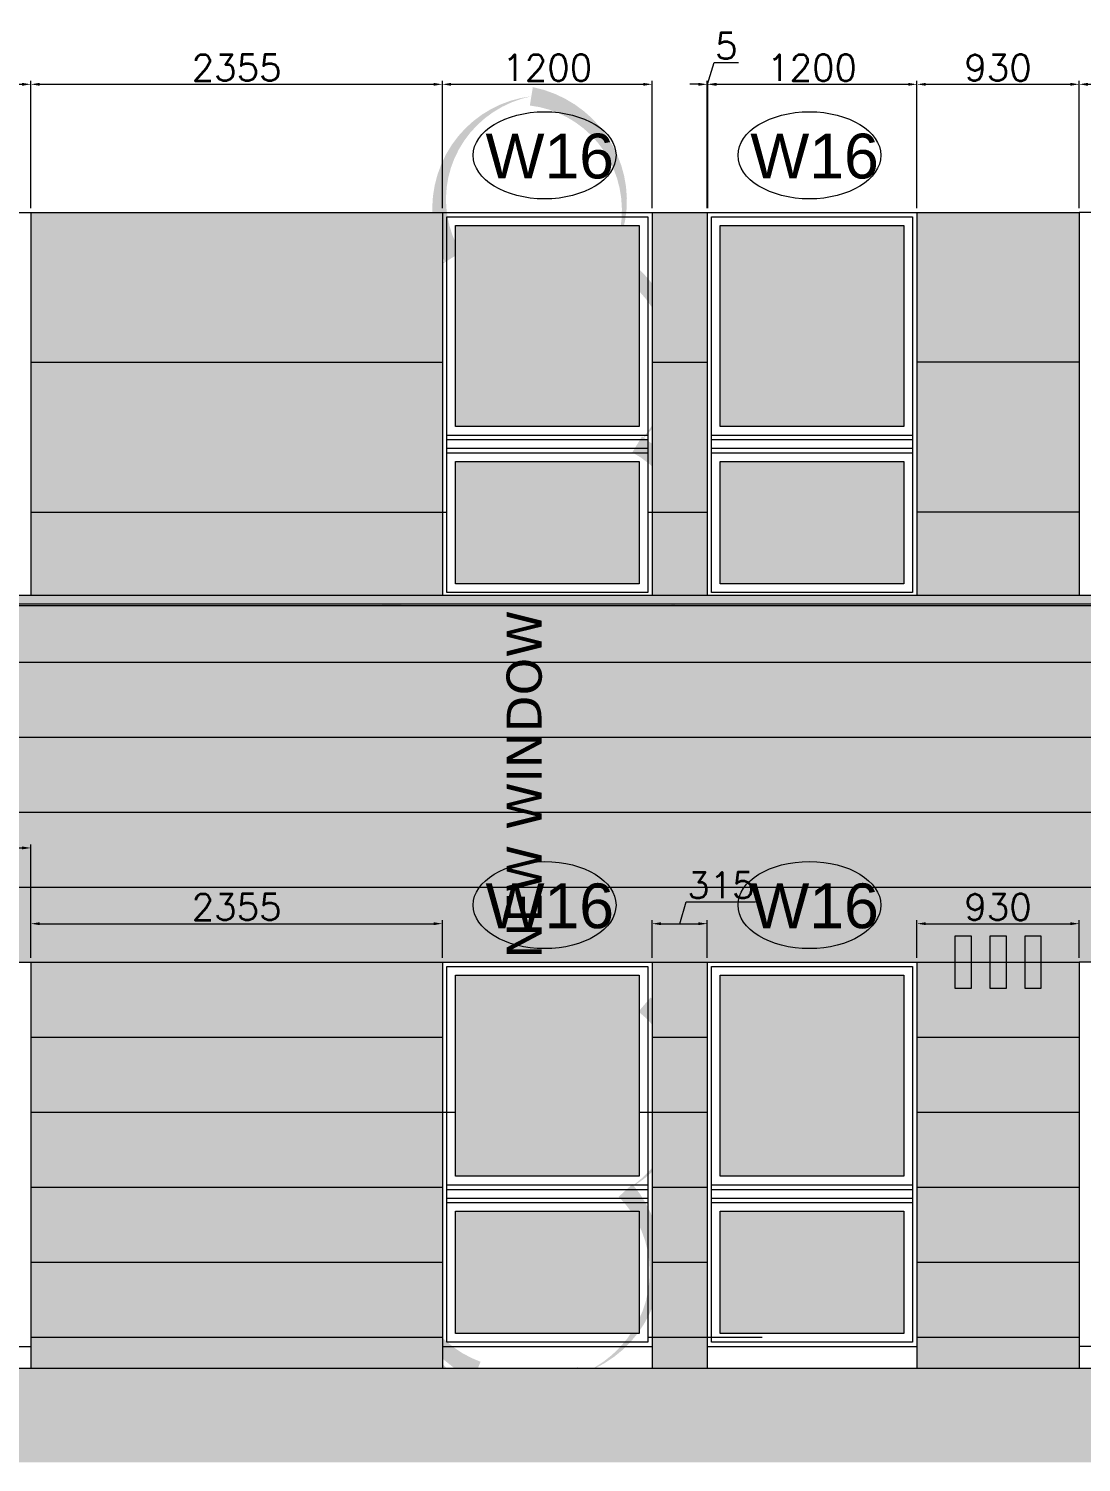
# Model space of a CAD drawing. Header units: millimetres. Extents: x -2143172 to 5255, y -610845 to 279739.
# Drawn here: x -1010837 to -1004814, y -574446 to -566243 of the extents above; entities that cross this region are included whole.
import ezdxf

# ---------------------------------------------------------------- set-up
doc = ezdxf.new("R2010")
doc.units = ezdxf.units.MM
doc.header["$LTSCALE"] = 30
doc.linetypes.add('HIDDEN2', pattern=[0.1875, 0.125, -0.0625])
doc.layers.get('0').update_dxf_attribs({"lineweight": 5})
doc.layers.get('Defpoints').update_dxf_attribs({"lineweight": 5})
for name, color, linetype, lineweight in [('Al Window tag', 5, 'Continuous', 5), ('Aluminum', 7, 'Continuous', 5), ('Applique', 250, 'Continuous', 5), ('dims.', 152, 'Continuous', 5), ('Elev 2', 251, 'Continuous', 5), ('Fill Aluminum Cladding', 254, 'Continuous', 5), ('Fill Grey Granite', 251, 'Continuous', 5), ('Glass Hatch', 165, 'Continuous', 5), ('Hatch', 252, 'Continuous', 5), ('Joints', 250, 'Continuous', 5), ('Proj', 7, 'HIDDEN2', 5)]:
    doc.layers.add(name, color=color, linetype=linetype, lineweight=lineweight)
doc.layers.add('X-WHITE glass', color=255, linetype='Continuous')
doc.styles.add('SIMPLEX', font='SIMPLEX.shx', dxfattribs={"height": 150})
doc.styles.add('style4', font='verdana.ttf', dxfattribs={"height": 200})
doc.styles.add('TTLB-A0-JeddahDP$0$swis721', font='swiss.ttf')
doc.dimstyles.new('Buk', dxfattribs={"dimtxt": 150, "dimasz": 50, "dimexe": 20, "dimexo": 25, "dimgap": 20, "dimtad": 1, "dimdec": 0, "dimrnd": 5, "dimdsep": 46, "dimtxsty": 'SIMPLEX', "dimcen": 0, "dimdle": 20, "dimclrd": 256, "dimclre": 256, "dimclrt": 256, "dimadec": 0, "dimazin": 0, "dimtfac": 0.0075, "dimtdec": 0, "dimtmove": 1, "dimatfit": 2, "dimldrblk": 'ARCHTICK', "dimfxl": 1, "dimtolj": 1, "dimtzin": 0, "dimlwd": -1, "dimlwe": -1, "dimarcsym": 0})

# ---------------------------------------------------------------- blocks, each defined once
blk = doc.blocks.new('A$C2B407DD0')
at = {"layer": 'Fill Aluminum Cladding'}
h = blk.add_hatch(color=256, dxfattribs=at)
h.set_gradient(color1=(164, 161, 157), color2=(5, 5, 6), tint=1, name='INVCYLINDER')
h.paths.add_polyline_path([(90, 300), (0, 300), (0, 0), (90, 0)])
at = {"layer": 'Applique', "elevation": 0}
blk.add_lwpolyline([(90, 0), (0, 0), (0, 300), (90, 300)], close=True, dxfattribs=at)
blk = doc.blocks.new('*D863')
at = {"layer": 'Defpoints', "color": 0, "transparency": 16777216}
for p in [(-1003626.5, -566561.4), (-1004826.5, -567294.1, 0.2), (-1003626.5, -567294.1, 0.2)]:
    blk.add_point(p, dxfattribs=at)
at = {"layer": 'dims.', "linetype": 'Continuous', "transparency": 16777216}
for p, q in [((-1004826.5, -567269.1), (-1004826.5, -566541.4)), ((-1003626.5, -567269.1), (-1003626.5, -566541.4))]:
    blk.add_line(p, q, dxfattribs=at)
at = {"layer": 'dims.', "transparency": 16777216}
blk.add_line((-1004776.5, -566561.4), (-1003676.5, -566561.4), dxfattribs=at)
for points in [[(-1004776.5, -566553.1), (-1004776.5, -566569.8), (-1004826.5, -566561.4)], [(-1003676.5, -566553.1), (-1003676.5, -566569.8), (-1003626.5, -566561.4)]]:
    blk.add_solid(points, dxfattribs=at)
at = {"layer": 'dims.', "transparency": 16777216, "insert": (-1004226.5, -566466.4), "char_height": 150, "attachment_point": 5, "style": 'SIMPLEX'}
blk.add_mtext('\\A1;1200', dxfattribs=at)
blk = doc.blocks.new('_ArchTick')
at = {"color": 0, "linetype": 'ByBlock', "const_width": 0.15}
blk.add_lwpolyline([(-0.5, -0.5), (0.5, 0.5)], dxfattribs=at)
blk = doc.blocks.new('*D867')
at = {"layer": 'Defpoints', "color": 0, "transparency": 16777216}
for p in [(-1010825, -570930.7), (-1012025, -571584.1, 0.2), (-1010825, -571584.1, 0.2)]:
    blk.add_point(p, dxfattribs=at)
at = {"layer": 'dims.', "linetype": 'Continuous', "transparency": 16777216}
for p, q in [((-1012025, -571559.1), (-1012025, -570910.7)), ((-1010825, -571559.1), (-1010825, -570910.7))]:
    blk.add_line(p, q, dxfattribs=at)
at = {"layer": 'dims.', "transparency": 16777216}
blk.add_line((-1011975, -570930.7), (-1010875, -570930.7), dxfattribs=at)
for points in [[(-1011975, -570922.3), (-1011975, -570939), (-1012025, -570930.7)], [(-1010875, -570922.3), (-1010875, -570939), (-1010825, -570930.7)]]:
    blk.add_solid(points, dxfattribs=at)
at = {"layer": 'dims.', "transparency": 16777216, "insert": (-1011425, -570835.7), "char_height": 150, "attachment_point": 5, "style": 'SIMPLEX'}
blk.add_mtext('\\A1;1200', dxfattribs=at)
blk = doc.blocks.new('*D869')
at = {"layer": 'Defpoints', "color": 0, "transparency": 16777216}
for p in [(-1008470, -571364), (-1010825, -571584.1, 0.2), (-1008470, -571584.1, 0.2)]:
    blk.add_point(p, dxfattribs=at)
at = {"layer": 'dims.', "linetype": 'Continuous', "transparency": 16777216}
for p, q in [((-1010825, -571559.1), (-1010825, -571344)), ((-1008470, -571559.1), (-1008470, -571344))]:
    blk.add_line(p, q, dxfattribs=at)
at = {"layer": 'dims.', "transparency": 16777216}
blk.add_line((-1010775, -571364), (-1008520, -571364), dxfattribs=at)
for points in [[(-1010775, -571355.7), (-1010775, -571372.4), (-1010825, -571364)], [(-1008520, -571355.7), (-1008520, -571372.4), (-1008470, -571364)]]:
    blk.add_solid(points, dxfattribs=at)
at = {"layer": 'dims.', "transparency": 16777216, "insert": (-1009647.5, -571269), "char_height": 150, "attachment_point": 5, "style": 'SIMPLEX'}
blk.add_mtext('\\A1;2355', dxfattribs=at)
blk = doc.blocks.new('*D872')
at = {"layer": 'Defpoints', "color": 0, "transparency": 16777216}
for p in [(-1006954.7, -571364), (-1007270, -571584.1, 0.2), (-1006954.7, -571584.1, 0.2)]:
    blk.add_point(p, dxfattribs=at)
at = {"layer": 'dims.', "transparency": 16777216}
for p, q in [((-1007112.3, -571364), (-1007074.8, -571239)), ((-1007074.8, -571239), (-1006677.7, -571239)), ((-1007220, -571364), (-1007004.7, -571364))]:
    blk.add_line(p, q, dxfattribs=at)
at = {"layer": 'dims.', "linetype": 'Continuous', "transparency": 16777216}
for p, q in [((-1007270, -571559.1), (-1007270, -571344)), ((-1006954.7, -571559.1), (-1006954.7, -571344))]:
    blk.add_line(p, q, dxfattribs=at)
at = {"layer": 'dims.', "transparency": 16777216}
for points in [[(-1007220, -571355.7), (-1007220, -571372.4), (-1007270, -571364)], [(-1007004.7, -571355.7), (-1007004.7, -571372.4), (-1006954.7, -571364)]]:
    blk.add_solid(points, dxfattribs=at)
at = {"layer": 'dims.', "transparency": 16777216, "insert": (-1006876.3, -571144), "char_height": 150, "attachment_point": 5, "style": 'SIMPLEX'}
blk.add_mtext('\\A1;315', dxfattribs=at)
blk = doc.blocks.new('*D873')
at = {"layer": 'Defpoints', "color": 0, "transparency": 16777216}
for p in [(-1004826.5, -571364), (-1005754.7, -571584.1, 0.2), (-1004826.5, -571584.1, 0.2)]:
    blk.add_point(p, dxfattribs=at)
at = {"layer": 'dims.', "linetype": 'Continuous', "transparency": 16777216}
for p, q in [((-1005754.7, -571559.1), (-1005754.7, -571344)), ((-1004826.5, -571559.1), (-1004826.5, -571344))]:
    blk.add_line(p, q, dxfattribs=at)
at = {"layer": 'dims.', "transparency": 16777216}
blk.add_line((-1005704.7, -571364), (-1004876.5, -571364), dxfattribs=at)
for points in [[(-1005704.7, -571355.7), (-1005704.7, -571372.4), (-1005754.7, -571364)], [(-1004876.5, -571355.7), (-1004876.5, -571372.4), (-1004826.5, -571364)]]:
    blk.add_solid(points, dxfattribs=at)
at = {"layer": 'dims.', "transparency": 16777216, "insert": (-1005290.6, -571269), "char_height": 150, "attachment_point": 5, "style": 'SIMPLEX'}
blk.add_mtext('\\A1;930', dxfattribs=at)
blk = doc.blocks.new('*D877')
at = {"layer": 'Defpoints', "color": 0, "transparency": 16777216}
for p in [(-1010825, -566561.4), (-1012025, -567294.1, 0.2), (-1010825, -567294.1, 0.2)]:
    blk.add_point(p, dxfattribs=at)
at = {"layer": 'dims.', "linetype": 'Continuous', "transparency": 16777216}
for p, q in [((-1012025, -567269.1), (-1012025, -566541.4)), ((-1010825, -567269.1), (-1010825, -566541.4))]:
    blk.add_line(p, q, dxfattribs=at)
at = {"layer": 'dims.', "transparency": 16777216}
blk.add_line((-1011975, -566561.4), (-1010875, -566561.4), dxfattribs=at)
for points in [[(-1011975, -566553.1), (-1011975, -566569.8), (-1012025, -566561.4)], [(-1010875, -566553.1), (-1010875, -566569.8), (-1010825, -566561.4)]]:
    blk.add_solid(points, dxfattribs=at)
at = {"layer": 'dims.', "transparency": 16777216, "insert": (-1011425, -566466.4), "char_height": 150, "attachment_point": 5, "style": 'SIMPLEX'}
blk.add_mtext('\\A1;1200', dxfattribs=at)
blk = doc.blocks.new('*D878')
at = {"layer": 'Defpoints', "color": 0, "transparency": 16777216}
for p in [(-1008470, -566561.4), (-1010825, -567294.1, 0.2), (-1008470, -567294.1, 0.2)]:
    blk.add_point(p, dxfattribs=at)
at = {"layer": 'dims.', "linetype": 'Continuous', "transparency": 16777216}
for p, q in [((-1010825, -567269.1), (-1010825, -566541.4)), ((-1008470, -567269.1), (-1008470, -566541.4))]:
    blk.add_line(p, q, dxfattribs=at)
at = {"layer": 'dims.', "transparency": 16777216}
blk.add_line((-1010775, -566561.4), (-1008520, -566561.4), dxfattribs=at)
for points in [[(-1010775, -566553.1), (-1010775, -566569.8), (-1010825, -566561.4)], [(-1008520, -566553.1), (-1008520, -566569.8), (-1008470, -566561.4)]]:
    blk.add_solid(points, dxfattribs=at)
at = {"layer": 'dims.', "transparency": 16777216, "insert": (-1009647.5, -566466.4), "char_height": 150, "attachment_point": 5, "style": 'SIMPLEX'}
blk.add_mtext('\\A1;2355', dxfattribs=at)
blk = doc.blocks.new('*D879')
at = {"layer": 'Defpoints', "color": 0, "transparency": 16777216}
for p in [(-1007270, -566561.4), (-1008470, -567294.1, 0.2), (-1007270, -567294.1, 0.2)]:
    blk.add_point(p, dxfattribs=at)
at = {"layer": 'dims.', "linetype": 'Continuous', "transparency": 16777216}
for p, q in [((-1008470, -567269.1), (-1008470, -566541.4)), ((-1007270, -567269.1), (-1007270, -566541.4))]:
    blk.add_line(p, q, dxfattribs=at)
at = {"layer": 'dims.', "transparency": 16777216}
blk.add_line((-1008420, -566561.4), (-1007320, -566561.4), dxfattribs=at)
for points in [[(-1008420, -566553.1), (-1008420, -566569.8), (-1008470, -566561.4)], [(-1007320, -566553.1), (-1007320, -566569.8), (-1007270, -566561.4)]]:
    blk.add_solid(points, dxfattribs=at)
at = {"layer": 'dims.', "transparency": 16777216, "insert": (-1007870, -566466.4), "char_height": 150, "attachment_point": 5, "style": 'SIMPLEX'}
blk.add_mtext('\\A1;1200', dxfattribs=at)
blk = doc.blocks.new('*D880')
at = {"layer": 'Defpoints', "color": 0, "transparency": 16777216}
for p in [(-1006954.7, -566561.4), (-1006954.7, -567294.1, 0.2), (-1006951.6, -567294.1, 0.2)]:
    blk.add_point(p, dxfattribs=at)
at = {"layer": 'dims.', "transparency": 16777216}
for p, q in [((-1006953.1, -566561.4), (-1006915.6, -566436.4)), ((-1006915.6, -566436.4), (-1006775.6, -566436.4)), ((-1007004.7, -566561.4), (-1007054.7, -566561.4)), ((-1006951.6, -566561.4), (-1006954.7, -566561.4)), ((-1006951.6, -566561.4), (-1006954.7, -566561.4)), ((-1006901.6, -566561.4), (-1006851.6, -566561.4))]:
    blk.add_line(p, q, dxfattribs=at)
at = {"layer": 'dims.', "linetype": 'Continuous', "transparency": 16777216}
for p, q in [((-1006954.7, -567269.1), (-1006954.7, -566541.4)), ((-1006951.6, -567269.1), (-1006951.6, -566541.4))]:
    blk.add_line(p, q, dxfattribs=at)
at = {"layer": 'dims.', "transparency": 16777216}
for points in [[(-1007004.7, -566553.1), (-1007004.7, -566569.8), (-1006954.7, -566561.4)], [(-1006901.6, -566553.1), (-1006901.6, -566569.8), (-1006951.6, -566561.4)]]:
    blk.add_solid(points, dxfattribs=at)
at = {"layer": 'dims.', "transparency": 16777216, "insert": (-1006845.6, -566341.4), "char_height": 150, "attachment_point": 5, "style": 'SIMPLEX'}
blk.add_mtext('\\A1;5', dxfattribs=at)
blk = doc.blocks.new('*D881')
at = {"layer": 'Defpoints', "color": 0, "transparency": 16777216}
for p in [(-1005754.7, -566561.4), (-1006954.7, -567294.1, 0.2), (-1005754.7, -567294.1, 0.2)]:
    blk.add_point(p, dxfattribs=at)
at = {"layer": 'dims.', "linetype": 'Continuous', "transparency": 16777216}
for p, q in [((-1006954.7, -567269.1), (-1006954.7, -566541.4)), ((-1005754.7, -567269.1), (-1005754.7, -566541.4))]:
    blk.add_line(p, q, dxfattribs=at)
at = {"layer": 'dims.', "transparency": 16777216}
blk.add_line((-1006904.7, -566561.4), (-1005804.7, -566561.4), dxfattribs=at)
for points in [[(-1006904.7, -566553.1), (-1006904.7, -566569.8), (-1006954.7, -566561.4)], [(-1005804.7, -566553.1), (-1005804.7, -566569.8), (-1005754.7, -566561.4)]]:
    blk.add_solid(points, dxfattribs=at)
at = {"layer": 'dims.', "transparency": 16777216, "insert": (-1006354.7, -566466.4), "char_height": 150, "attachment_point": 5, "style": 'SIMPLEX'}
blk.add_mtext('\\A1;1200', dxfattribs=at)
blk = doc.blocks.new('*D882')
at = {"layer": 'Defpoints', "color": 0, "transparency": 16777216}
for p in [(-1004826.5, -566561.4), (-1005754.7, -567294.1, 0.2), (-1004826.5, -567294.1, 0.2)]:
    blk.add_point(p, dxfattribs=at)
at = {"layer": 'dims.', "linetype": 'Continuous', "transparency": 16777216}
for p, q in [((-1005754.7, -567269.1), (-1005754.7, -566541.4)), ((-1004826.5, -567269.1), (-1004826.5, -566541.4))]:
    blk.add_line(p, q, dxfattribs=at)
at = {"layer": 'dims.', "transparency": 16777216}
blk.add_line((-1005704.7, -566561.4), (-1004876.5, -566561.4), dxfattribs=at)
for points in [[(-1005704.7, -566553.1), (-1005704.7, -566569.8), (-1005754.7, -566561.4)], [(-1004876.5, -566553.1), (-1004876.5, -566569.8), (-1004826.5, -566561.4)]]:
    blk.add_solid(points, dxfattribs=at)
at = {"layer": 'dims.', "transparency": 16777216, "insert": (-1005290.6, -566466.4), "char_height": 150, "attachment_point": 5, "style": 'SIMPLEX'}
blk.add_mtext('\\A1;930', dxfattribs=at)
blk = doc.blocks.new('A$C3BB820D7')
at = {"layer": 'Al Window tag'}
blk.add_ellipse((0, 0), major_axis=(408.6, 0), ratio=0.610025, dxfattribs=at)
at = {"layer": 'Al Window tag', "insert": (-338.2, 123.8, 0), "char_height": 256, "attachment_point": 1, "style": 'TTLB-A0-JeddahDP$0$swis721'}
blk.add_mtext_dynamic_manual_height_columns('W16', width=1569.457, gutter_width=9406.5, heights=[480.3], dxfattribs=at)

msp = doc.modelspace()

# ---------------------------------------------------------------- hatches: boundary and pattern name
at = {"layer": 'Fill Aluminum Cladding'}
h = msp.add_hatch(color=256, dxfattribs=at)
h.dxf.hatch_style = 1
h.set_gradient(color1=(235, 117, 0), color2=(255, 168, 82), rotation=180, tint=1, name='CURVED')
h.paths.add_polyline_path([(-999570, -573729.1), (-999756.2, -573729.1), (-999756.2, -573909.1), (-999570, -573909.1)], flags=17)
h.paths.add_polyline_path([(-998556.2, -572442.1), (-998645, -572442.1), (-998645, -572871.1), (-998556.2, -572871.1)], flags=17)
h.paths.add_polyline_path([(-998556.2, -572013.1), (-998645, -572013.1), (-998645, -572442.1), (-998556.2, -572442.1)], flags=17)
h.paths.add_polyline_path([(-998556.2, -571584.1), (-998645, -571584.1), (-998645, -572013.1), (-998556.2, -572013.1)], flags=17)
h.paths.add_polyline_path([(-999570, -571584.1), (-999756.2, -571584.1), (-999756.2, -572013.1), (-999570, -572013.1)], flags=17)
h.paths.add_polyline_path([(-999570, -572013.1), (-999756.2, -572013.1), (-999756.2, -572442.1), (-999570, -572442.1)], flags=17)
h.paths.add_polyline_path([(-999570, -572442.1), (-999756.2, -572442.1), (-999756.2, -572871.1), (-999570, -572871.1)], flags=17)
h.paths.add_polyline_path([(-999570, -572871.1), (-999756.2, -572871.1), (-999756.2, -573300.1), (-999570, -573300.1)], flags=17)
h.paths.add_polyline_path([(-999570, -573300.1), (-999756.2, -573300.1), (-999756.2, -573729.1), (-999570, -573729.1)], flags=17)
h.paths.add_polyline_path([(-998556.2, -573300.1), (-998645, -573300.1), (-998645, -573729.1), (-998556.2, -573729.1)], flags=17)
h.paths.add_polyline_path([(-998556.2, -573729.1), (-998645, -573729.1), (-998645, -573909.1), (-998556.2, -573909.1)], flags=17)
h.paths.add_polyline_path([(-998556.2, -572871.1), (-998645, -572871.1), (-998645, -573300.1), (-998556.2, -573300.1)], flags=17)
h.paths.add_polyline_path([(-997589.8, -569484.1), (-1012990.2, -569484.1), (-1012990.2, -569534.1), (-997589.8, -569534.1)])
h.paths.add_polyline_path([(-1007345, -572442.1), (-1007345, -572809.1), (-1008395, -572809.1), (-1008395, -572442.1)], flags=0)
h.paths.add_polyline_path([(-1007345, -572013.1), (-1007345, -572442.1), (-1008395, -572442.1), (-1008395, -572013.1)], flags=16)
h.paths.add_polyline_path([(-1007345, -571659.1), (-1007345, -572013.1), (-1008395, -572013.1), (-1008395, -571659.1)], flags=0)
h.paths.add_polyline_path([(-1007345, -572013.1), (-1007345, -571659.1), (-1008395, -571659.1), (-1008395, -572013.1), (-1008445, -572013.1), (-1008445, -571609.1), (-1007295, -571609.1), (-1007295, -572013.1)], flags=16)
h.paths.add_polyline_path([(-1008470, -572013.1), (-1008470, -571584.1), (-1007270, -571584.1), (-1007270, -572013.1), (-1007295, -572013.1), (-1007295, -571609.1), (-1008445, -571609.1), (-1008445, -572013.1)], flags=16)
h.paths.add_polyline_path([(-1008445, -572013.1), (-1008395, -572013.1), (-1008395, -572442.1), (-1008445, -572442.1)], flags=16)
h.paths.add_polyline_path([(-1008470, -572013.1), (-1008445, -572013.1), (-1008445, -572442.1), (-1008470, -572442.1)], flags=16)
h.paths.add_polyline_path([(-1007295, -572442.1), (-1007345, -572442.1), (-1007345, -572013.1), (-1007295, -572013.1)], flags=16)
h.paths.add_polyline_path([(-1008395, -572809.1), (-1007345, -572809.1), (-1007345, -572442.1), (-1007295, -572442.1), (-1007295, -572859.1), (-1008445, -572859.1), (-1008445, -572442.1), (-1008395, -572442.1)], flags=16)
h.paths.add_polyline_path([(-1007295, -572013.1), (-1007270, -572013.1), (-1007270, -572442.1), (-1007295, -572442.1)], flags=16)
h.paths.add_polyline_path([(-1007270, -572871.1), (-1007295, -572871.1), (-1007295, -572442.1), (-1007270, -572442.1)], flags=16)
h.paths.add_polyline_path([(-1008445, -572934.1), (-1008445, -572884.1), (-1007295, -572884.1), (-1007295, -572934.1)], flags=16)
h.paths.add_polyline_path([(-1008445, -572871.1), (-1008445, -572859.1), (-1007295, -572859.1), (-1007295, -572871.1)], flags=16)
h.paths.add_polyline_path([(-1008445, -572884.1), (-1008445, -572871.1), (-1007295, -572871.1), (-1007295, -572884.1)], flags=16)
h.paths.add_polyline_path([(-1007295, -572934.1), (-1007295, -572959.1), (-1008445, -572959.1), (-1008445, -572934.1)], flags=16)
h.paths.add_polyline_path([(-1007345, -573300.1), (-1007345, -573009.1), (-1008395, -573009.1), (-1008395, -573300.1), (-1008445, -573300.1), (-1008445, -572959.1), (-1007295, -572959.1), (-1007295, -573300.1)], flags=16)
h.paths.add_polyline_path([(-1008395, -573300.1), (-1008395, -573009.1), (-1007345, -573009.1), (-1007345, -573300.1)], flags=16)
h.paths.add_polyline_path([(-1008395, -573709.1), (-1008395, -573300.1), (-1007345, -573300.1), (-1007345, -573709.1)], flags=0)
h.paths.add_polyline_path([(-1008445, -573759.1), (-1008445, -573729.1), (-1007295, -573729.1), (-1007295, -573759.1)], flags=16)
h.paths.add_polyline_path([(-1008445, -573729.1), (-1008445, -573759.1), (-1007295, -573759.1), (-1007295, -573729.1), (-1007270, -573729.1), (-1007270, -573784.1), (-1008470, -573784.1), (-1008470, -573729.1)], flags=16)
h.paths.add_polyline_path([(-1007295, -573300.1), (-1007270, -573300.1), (-1007270, -573729.1), (-1007295, -573729.1)], flags=16)
h.paths.add_polyline_path([(-1007295, -572871.1), (-1007270, -572871.1), (-1007270, -573300.1), (-1007295, -573300.1)], flags=16)
h.paths.add_polyline_path([(-1008470, -573300.1), (-1008395, -573300.1), (-1008395, -573709.1), (-1007345, -573709.1), (-1007345, -573300.1), (-1007295, -573300.1), (-1007295, -573729.1), (-1008470, -573729.1)], flags=16)
h.paths.add_polyline_path([(-1008470, -572442.1), (-1008445, -572442.1), (-1008445, -572871.1), (-1008470, -572871.1)], flags=16)
h.paths.add_polyline_path([(-1008470, -572871.1), (-1008445, -572871.1), (-1008445, -573300.1), (-1008470, -573300.1)], flags=16)
edge = h.paths.add_edge_path()
edge.add_arc((-1007847.4, -573272.4), 872.3, 224.45644, 226.87694)
edge.add_line((-1008443.6, -573909.1), (-1010825, -573909.1))
edge.add_line((-1010825, -573909.1), (-1010825, -571584.1))
edge.add_line((-1010825, -571584.1), (-1012025, -571584.1))
edge.add_line((-1012025, -571584.1), (-1012025, -573909.1))
edge.add_line((-1012025, -573909.1), (-1012990.2, -573909.1))
edge.add_line((-1012990.2, -573909.1), (-1012990.2, -569544.1))
edge.add_line((-1012990.2, -569544.1), (-997589.8, -569544.1))
edge.add_line((-997589.8, -569544.1), (-997589.8, -573909.1))
edge.add_line((-997589.8, -573909.1), (-998556.2, -573909.1))
edge.add_line((-998556.2, -573909.1), (-998556.2, -571584.1))
edge.add_line((-998556.2, -571584.1), (-999756.2, -571584.1))
edge.add_line((-999756.2, -571584.1), (-999756.2, -573909.1))
edge.add_line((-999756.2, -573909.1), (-1001538.4, -573909.1))
edge.add_line((-1001538.4, -573909.1), (-1001538.4, -571584.1))
edge.add_line((-1001538.4, -571584.1), (-1002738.4, -571584.1))
edge.add_line((-1002738.4, -571584.1), (-1002738.4, -573909.1))
edge.add_line((-1002738.4, -573909.1), (-1003626.5, -573909.1))
edge.add_line((-1003626.5, -573909.1), (-1003626.5, -571584.1))
edge.add_line((-1003626.5, -571584.1), (-1004826.5, -571584.1))
edge.add_line((-1004826.5, -571584.1), (-1004826.5, -573909.1))
edge.add_line((-1004826.5, -573909.1), (-1005754.7, -573909.1))
edge.add_line((-1005754.7, -573909.1), (-1005754.7, -571584.1))
edge.add_line((-1005754.7, -571584.1), (-1006954.7, -571584.1))
edge.add_line((-1006954.7, -571584.1), (-1006954.7, -573909.1))
edge.add_line((-1006954.7, -573909.1), (-1007270, -573909.1))
edge.add_line((-1007270, -573909.1), (-1007270, -573784.1))
edge.add_line((-1007270, -573784.1), (-1008470, -573784.1))
edge.add_line((-1008470, -573784.1), (-1008470, -573883.4))
at = {"layer": 'Fill Grey Granite'}
h = msp.add_hatch(color=256, dxfattribs=at)
h.dxf.hatch_style = 1
h.set_gradient(color1=(233, 232, 231), color2=(224, 229, 229), tint=1, name='HEMISPHERICAL')
h.paths.add_polyline_path([(-998556.2, -569010.1), (-998645, -569010.1), (-998645, -569484.1), (-998556.2, -569484.1)])
h.paths.add_polyline_path([(-998556.2, -567294.1), (-998645, -567294.1), (-998645, -568152.1), (-998556.2, -568152.1)])
h.paths.add_polyline_path([(-998556.2, -568152.1), (-998645, -568152.1), (-998645, -569010.1), (-998556.2, -569010.1)])
h.paths.add_polyline_path([(-999570, -567294.1), (-999756.2, -567294.1), (-999756.2, -568152.1), (-999570, -568152.1)])
h.paths.add_polyline_path([(-999570, -569010.1), (-999756.2, -569010.1), (-999756.2, -569484.1), (-999570, -569484.1)])
h.paths.add_polyline_path([(-999570, -568152.1), (-999756.2, -568152.1), (-999756.2, -569010.1), (-999570, -569010.1)])
h.paths.add_polyline_path([(-1014490.2, -567294.1), (-1016610, -567294.1), (-1016610, -568152.1), (-1014490.2, -568152.1)])
h.paths.add_polyline_path([(-1014490.2, -568152.1), (-1016610, -568152.1), (-1016610, -569010.1), (-1014490.2, -569010.1)])
h.paths.add_polyline_path([(-1014490.2, -569010.1), (-1016610, -569010.1), (-1016610, -569868.1), (-1014490.2, -569868.1)])
h.paths.add_polyline_path([(-1014490.2, -569868.1), (-1016610, -569868.1), (-1016610, -570726.1), (-1014490.2, -570726.1)])
h.paths.add_polyline_path([(-1014490.2, -570726.1), (-1016610, -570726.1), (-1016610, -571584.1), (-1014490.2, -571584.1)])
h.paths.add_polyline_path([(-1014490.2, -571584.1), (-1016610, -571584.1), (-1016610, -572442.1), (-1014490.2, -572442.1)])
h.paths.add_polyline_path([(-1014490.2, -572442.1), (-1016610, -572442.1), (-1016610, -573300.1), (-1014490.2, -573300.1)])
h.paths.add_polyline_path([(-1014490.2, -573300.1), (-1016610, -573300.1), (-1016610, -573909.1), (-1014490.2, -573909.1)])
h.paths.add_polyline_path([(-1012025, -569010.1), (-1012990.2, -569010.1), (-1012990.2, -569484.1), (-1012025, -569484.1)])
h.paths.add_polyline_path([(-1012025, -568152.1), (-1012990.2, -568152.1), (-1012990.2, -569010.1), (-1012025, -569010.1)])
h.paths.add_polyline_path([(-1012025, -567294.1), (-1012990.2, -567294.1), (-1012990.2, -568152.1), (-1012025, -568152.1)])
h.paths.add_polyline_path([(-997589.8, -567294.1), (-998556.2, -567294.1), (-998556.2, -568152.1), (-997589.8, -568152.1)])
h.paths.add_polyline_path([(-997589.8, -568152.1), (-998556.2, -568152.1), (-998556.2, -569010.1), (-997589.8, -569010.1)])
h.paths.add_polyline_path([(-997589.8, -569010.1), (-998556.2, -569010.1), (-998556.2, -569484.1), (-997589.8, -569484.1)])
h.paths.add_polyline_path([(-1002738.4, -569010.1), (-1002738.4, -568152.1), (-1003626.5, -568152.1), (-1003626.5, -569010.1)])
h.paths.add_polyline_path([(-1001538.4, -568152.1), (-1001538.4, -569010.1), (-999756.2, -569010.1), (-999756.2, -568152.1)])
h.paths.add_polyline_path([(-1001538.4, -567294.1), (-1001538.4, -568152.1), (-999756.2, -568152.1), (-999756.2, -567294.1)])
h.paths.add_polyline_path([(-1002738.4, -568152.1), (-1002738.4, -567294.1), (-1003626.5, -567294.1), (-1003626.5, -568152.1)])
h.paths.add_polyline_path([(-1002738.4, -569484.1), (-1002738.4, -569010.1), (-1003626.5, -569010.1), (-1003626.5, -569484.1)])
h.paths.add_polyline_path([(-1001538.4, -569010.1), (-1001538.4, -569484.1), (-999756.2, -569484.1), (-999756.2, -569010.1)])
h.paths.add_polyline_path([(-996054.2, -573909.1), (-996054.2, -573300.1), (-996638.4, -573300.1), (-996638.4, -573909.1)])
h.paths.add_polyline_path([(-994554.2, -573300.1), (-994554.2, -573909.1), (-993970, -573909.1), (-993970, -573300.1)])
h.paths.add_polyline_path([(-994554.2, -572442.1), (-994554.2, -573300.1), (-993970, -573300.1), (-993970, -572442.1)])
h.paths.add_polyline_path([(-996054.2, -573300.1), (-996054.2, -572442.1), (-996638.4, -572442.1), (-996638.4, -573300.1)])
h.paths.add_polyline_path([(-996054.2, -569010.1), (-996054.2, -568152.1), (-996638.4, -568152.1), (-996638.4, -569010.1)])
h.paths.add_polyline_path([(-994554.2, -568152.1), (-994554.2, -569010.1), (-993970, -569010.1), (-993970, -568152.1)])
h.paths.add_polyline_path([(-996054.2, -569868.1), (-996054.2, -569010.1), (-996638.4, -569010.1), (-996638.4, -569868.1)])
h.paths.add_polyline_path([(-994554.2, -569010.1), (-994554.2, -569868.1), (-993970, -569868.1), (-993970, -569010.1)])
h.paths.add_polyline_path([(-996054.2, -570726.1), (-996054.2, -569868.1), (-996638.4, -569868.1), (-996638.4, -570726.1)])
h.paths.add_polyline_path([(-994554.2, -569868.1), (-994554.2, -570726.1), (-993970, -570726.1), (-993970, -569868.1)])
h.paths.add_polyline_path([(-996054.2, -571584.1), (-996054.2, -570726.1), (-996638.4, -570726.1), (-996638.4, -571584.1)])
h.paths.add_polyline_path([(-994554.2, -570726.1), (-994554.2, -571584.1), (-993970, -571584.1), (-993970, -570726.1)])
h.paths.add_polyline_path([(-996054.2, -572442.1), (-996054.2, -571584.1), (-996638.4, -571584.1), (-996638.4, -572442.1)])
h.paths.add_polyline_path([(-994554.2, -571584.1), (-994554.2, -572442.1), (-993970, -572442.1), (-993970, -571584.1)])
h.paths.add_polyline_path([(-994554.2, -567294.1), (-994554.2, -568152.1), (-993970, -568152.1), (-993970, -567294.1)])
h.paths.add_polyline_path([(-996054.2, -568152.1), (-996054.2, -567294.1), (-996638.4, -567294.1), (-996638.4, -568152.1)])
h.paths.add_polyline_path([(-1008445, -568644.1), (-1008445, -568594.1), (-1007295, -568594.1), (-1007295, -568644.1)])
h.paths.add_polyline_path([(-1007295, -568644.1), (-1007295, -568669.1), (-1008445, -568669.1), (-1008445, -568644.1)])
h.paths.add_polyline_path([(-1008470, -569010.1), (-1008470, -568152.1), (-1010825, -568152.1), (-1010825, -569010.1)])
h.paths.add_polyline_path([(-1008470, -568152.1), (-1008470, -567294.1), (-1010825, -567294.1), (-1010825, -568152.1)])
h.paths.add_polyline_path([(-1007295, -568669.1), (-1007295, -568594.1), (-1008445, -568594.1), (-1008445, -568669.1)])
h.paths.add_polyline_path([(-1007270, -568152.1), (-1007270, -569010.1), (-1006954.7, -569010.1), (-1006954.7, -568152.1)])
h.paths.add_polyline_path([(-1007270, -567294.1), (-1007270, -568152.1), (-1006954.7, -568152.1), (-1006954.7, -567294.1)])
h.paths.add_polyline_path([(-1008470, -569484.1), (-1008470, -569010.1), (-1010825, -569010.1), (-1010825, -569484.1)])
h.paths.add_polyline_path([(-1007270, -569010.1), (-1007270, -569484.1), (-1006954.7, -569484.1), (-1006954.7, -569010.1)])
h = msp.add_hatch(color=256, dxfattribs=at)
h.dxf.hatch_style = 1
h.set_gradient(color1=(233, 232, 231), color2=(224, 229, 229), tint=1, name='HEMISPHERICAL')
h.paths.add_polyline_path([(-1004826.5, -569010.1), (-1005754.7, -569010.1), (-1005754.7, -569484.1), (-1004826.5, -569484.1)])
h.paths.add_polyline_path([(-1004826.5, -568152.1), (-1005754.7, -568152.1), (-1005754.7, -569010.1), (-1004826.5, -569010.1)])
h.paths.add_polyline_path([(-1004826.5, -567294.1), (-1005754.7, -567294.1), (-1005754.7, -568152.1), (-1004826.5, -568152.1)])
at = {"layer": 'Glass Hatch', "transparency": 33554597}
h = msp.add_hatch(color=256, dxfattribs=at)
h.dxf.hatch_style = 1
h.set_gradient(color1=(152, 180, 195), color2=(184, 211, 219), rotation=90, name='HEMISPHERICAL')
h.paths.add_polyline_path([(-988445, -567369.1), (-989494.9, -567369.1), (-989494.9, -568519.1), (-988445, -568519.1)])
h.paths.add_polyline_path([(-988445, -568719.1), (-989494.9, -568719.1), (-989494.9, -569419.1), (-988445, -569419.1)])
h.paths.add_polyline_path([(-988445, -571659.1), (-989494.9, -571659.1), (-989494.9, -572809.1), (-988445, -572809.1)])
h.paths.add_polyline_path([(-988445, -573009.1), (-989494.9, -573009.1), (-989494.9, -573709.1), (-988445, -573709.1)])
h.paths.add_polyline_path([(-1022935, -571659.1), (-1023315, -571659.1), (-1023315, -572784.1), (-1022935, -572784.1)])
h.paths.add_polyline_path([(-1007345, -567369.1), (-1008395, -567369.1), (-1008395, -568519.1), (-1007345, -568519.1)])
h.paths.add_polyline_path([(-1007345, -568719.1), (-1008395, -568719.1), (-1008395, -569419.1), (-1007345, -569419.1)])
h.paths.add_polyline_path([(-1007345, -573009.1), (-1008395, -573009.1), (-1008395, -573709.1), (-1007345, -573709.1)])
h.paths.add_polyline_path([(-1007345, -571659.1), (-1008395, -571659.1), (-1008395, -572809.1), (-1007345, -572809.1)])
h.paths.add_polyline_path([(-1022935, -567369.1), (-1023315, -567369.1), (-1023315, -568494.1), (-1022935, -568494.1)])
h.paths.add_polyline_path([(-984215, -567369.1), (-984865, -567369.1), (-984865, -568519.1), (-984215, -568519.1)])
h.paths.add_polyline_path([(-984215, -568719.1), (-984865, -568719.1), (-984865, -569419.1), (-984215, -569419.1)])
h.paths.add_polyline_path([(-984215, -571659.1), (-984865, -571659.1), (-984865, -572809.1), (-984215, -572809.1)])
h.paths.add_polyline_path([(-984215, -573009.1), (-984865, -573009.1), (-984865, -573709.1), (-984215, -573709.1)])
h.paths.add_polyline_path([(-986085, -573009.1), (-987435, -573009.1), (-987435, -573709.1), (-986085, -573709.1)])
h.paths.add_polyline_path([(-986085, -571659.1), (-987435, -571659.1), (-987435, -572809.1), (-986085, -572809.1)])
h.paths.add_polyline_path([(-986085, -567369.1), (-987435, -567369.1), (-987435, -568519.1), (-986085, -568519.1)])
h.paths.add_polyline_path([(-992545, -573009.1), (-993895, -573009.1), (-993895, -573709.1), (-992545, -573709.1)])
h.paths.add_polyline_path([(-992545, -571659.1), (-993895, -571659.1), (-993895, -572809.1), (-992545, -572809.1)])
h.paths.add_polyline_path([(-992545, -568719.1), (-993895, -568719.1), (-993895, -569419.1), (-992545, -569419.1)])
h.paths.add_polyline_path([(-992545, -567369.1), (-993895, -567369.1), (-993895, -568519.1), (-992545, -568519.1)])
h.paths.add_polyline_path([(-996713.4, -567369.1), (-997514.8, -567369.1), (-997514.8, -568519.1), (-996713.4, -568519.1)])
h.paths.add_polyline_path([(-996713.4, -568719.1), (-997514.8, -568719.1), (-997514.8, -569419.1), (-996713.4, -569419.1)])
h.paths.add_polyline_path([(-1003701.5, -568719.1), (-1004751.5, -568719.1), (-1004751.5, -569419.1), (-1003701.5, -569419.1)])
h.paths.add_polyline_path([(-1003701.5, -567369.1), (-1004751.5, -567369.1), (-1004751.5, -568519.1), (-1003701.5, -568519.1)])
h.paths.add_polyline_path([(-1005829.7, -567369.1), (-1006879.7, -567369.1), (-1006879.7, -568519.1), (-1005829.7, -568519.1)])
h.paths.add_polyline_path([(-1005829.7, -568719.1), (-1006879.7, -568719.1), (-1006879.7, -569419.1), (-1005829.7, -569419.1)])
h.paths.add_polyline_path([(-1010900, -567369.1), (-1011950, -567369.1), (-1011950, -568519.1), (-1010900, -568519.1)])
h.paths.add_polyline_path([(-1010900, -568719.1), (-1011950, -568719.1), (-1011950, -569419.1), (-1010900, -569419.1)])
h.paths.add_polyline_path([(-1013065.2, -567369.1), (-1014415.2, -567369.1), (-1014415.2, -568519.1), (-1013065.2, -568519.1)])
h.paths.add_polyline_path([(-1013065.2, -568719.1), (-1014415.2, -568719.1), (-1014415.2, -569419.1), (-1013065.2, -569419.1)])
h.paths.add_polyline_path([(-1016685, -567369.1), (-1018035, -567369.1), (-1018035, -568519.1), (-1016685, -568519.1)])
h.paths.add_polyline_path([(-1016685, -568719.1), (-1018035, -568719.1), (-1018035, -569419.1), (-1016685, -569419.1)])
h.paths.add_polyline_path([(-1026285, -567369.1), (-1026535, -567369.1), (-1026535, -568494.1), (-1026285, -568494.1)])
h.paths.add_polyline_path([(-1025085, -567369.1), (-1025335, -567369.1), (-1025335, -568494.1), (-1025085, -568494.1)])
h.paths.add_polyline_path([(-1023885, -567369.1), (-1024135, -567369.1), (-1024135, -568494.1), (-1023885, -568494.1)])
h.paths.add_polyline_path([(-1022685, -567369.1), (-1022935, -567369.1), (-1022935, -568494.1), (-1022685, -568494.1)])
h.paths.add_polyline_path([(-1021552.6, -567369.1), (-1021802.6, -567369.1), (-1021802.6, -568494.1), (-1021552.6, -568494.1)])
h.paths.add_polyline_path([(-1020426.5, -567369.1), (-1020676.5, -567369.1), (-1020676.5, -568494.1), (-1020426.5, -568494.1)])
h.paths.add_polyline_path([(-1018671.8, -567369.1), (-1018921.8, -567369.1), (-1018921.8, -568494.1), (-1018671.8, -568494.1)])
h.paths.add_polyline_path([(-1026285, -571659.1), (-1026535, -571659.1), (-1026535, -572784.1), (-1026285, -572784.1)])
h.paths.add_polyline_path([(-1025085, -571659.1), (-1025335, -571659.1), (-1025335, -572784.1), (-1025085, -572784.1)])
h.paths.add_polyline_path([(-1023885, -571659.1), (-1024135, -571659.1), (-1024135, -572784.1), (-1023885, -572784.1)])
h.paths.add_polyline_path([(-1022685, -571659.1), (-1022935, -571659.1), (-1022935, -572784.1), (-1022685, -572784.1)])
h.paths.add_polyline_path([(-1021552.6, -571659.1), (-1021802.6, -571659.1), (-1021802.6, -572784.1), (-1021552.6, -572784.1)])
h.paths.add_polyline_path([(-1020426.5, -571659.1), (-1020676.5, -571659.1), (-1020676.5, -572784.1), (-1020426.5, -572784.1)])
h.paths.add_polyline_path([(-1018671.8, -571659.1), (-1018921.8, -571659.1), (-1018921.8, -572784.1), (-1018671.8, -572784.1)])
h.paths.add_polyline_path([(-1016685, -571659.1), (-1018035, -571659.1), (-1018035, -572809.1), (-1016685, -572809.1)])
h.paths.add_polyline_path([(-1016685, -573009.1), (-1018035, -573009.1), (-1018035, -573709.1), (-1016685, -573709.1)])
h.paths.add_polyline_path([(-1013065.2, -571659.1), (-1014415.2, -571659.1), (-1014415.2, -572809.1), (-1013065.2, -572809.1)])
h.paths.add_polyline_path([(-1013065.2, -573009.1), (-1014415.2, -573009.1), (-1014415.2, -573709.1), (-1013065.2, -573709.1)])
h.paths.add_polyline_path([(-1010900, -571659.1), (-1011950, -571659.1), (-1011950, -572809.1), (-1010900, -572809.1)])
h.paths.add_polyline_path([(-1010900, -573009.1), (-1011950, -573009.1), (-1011950, -573709.1), (-1010900, -573709.1)])
h.paths.add_polyline_path([(-1005829.7, -571659.1), (-1006879.7, -571659.1), (-1006879.7, -572809.1), (-1005829.7, -572809.1)])
h.paths.add_polyline_path([(-1005829.7, -573009.1), (-1006879.7, -573009.1), (-1006879.7, -573709.1), (-1005829.7, -573709.1)])
h.paths.add_polyline_path([(-1003701.5, -571659.1), (-1004751.5, -571659.1), (-1004751.5, -572809.1), (-1003701.5, -572809.1)])
h.paths.add_polyline_path([(-1003701.5, -573009.1), (-1004751.5, -573009.1), (-1004751.5, -573709.1), (-1003701.5, -573709.1)])
h.paths.add_polyline_path([(-996713.4, -571659.1), (-997514.8, -571659.1), (-997514.8, -572809.1), (-996713.4, -572809.1)])
h.paths.add_polyline_path([(-996713.4, -573009.1), (-997514.8, -573009.1), (-997514.8, -573709.1), (-996713.4, -573709.1)])
h.paths.add_polyline_path([(-1002663.4, -573009.1), (-1002663.4, -573709.1), (-1001613.4, -573709.1), (-1001613.4, -573009.1)])
h.paths.add_polyline_path([(-1001613.4, -572809.1), (-1001613.4, -571659.1), (-1002663.4, -571659.1), (-1002663.4, -572809.1)])
h.paths.add_polyline_path([(-1002663.4, -568719.1), (-1002663.4, -569419.1), (-1001613.4, -569419.1), (-1001613.4, -568719.1)])
h.paths.add_polyline_path([(-1001613.4, -568519.1), (-1001613.4, -567369.1), (-1002663.4, -567369.1), (-1002663.4, -568519.1)])
h.paths.add_polyline_path([(-995979.2, -568519.1), (-995979.2, -567369.1), (-994629.2, -567369.1), (-994629.2, -568519.1)])
h.paths.add_polyline_path([(-994629.2, -568719.1), (-994629.2, -569419.1), (-995979.2, -569419.1), (-995979.2, -568719.1)])
h.paths.add_polyline_path([(-995979.2, -572809.1), (-995979.2, -571659.1), (-994629.2, -571659.1), (-994629.2, -572809.1)])
h.paths.add_polyline_path([(-994629.2, -573009.1), (-994629.2, -573709.1), (-995979.2, -573709.1), (-995979.2, -573009.1)])
h.paths.add_polyline_path([(-990145, -568519.1), (-990145, -567369.1), (-990665, -567369.1), (-990665, -568519.1)])
h.paths.add_polyline_path([(-990145, -569419.1), (-990145, -568719.1), (-990665, -568719.1), (-990665, -569419.1)])
h.paths.add_polyline_path([(-986085, -568719.1), (-987435, -568719.1), (-987435, -569419.1), (-986085, -569419.1)])
h.paths.add_polyline_path([(-990145, -572809.1), (-990145, -571659.1), (-990665, -571659.1), (-990665, -572809.1)])
h.paths.add_polyline_path([(-990145, -573709.1), (-990145, -573009.1), (-990665, -573009.1), (-990665, -573709.1)])
h.paths.add_polyline_path([(-999495, -567369.1), (-999495, -568519.1), (-998720, -568519.1), (-998720, -567369.1)])
h.paths.add_polyline_path([(-998720, -569419.1), (-998720, -568719.1), (-999495, -568719.1), (-999495, -569419.1)])
h.paths.add_polyline_path([(-998720, -572809.1), (-998720, -571659.1), (-999495, -571659.1), (-999495, -572809.1)])
h.paths.add_polyline_path([(-999495, -573009.1), (-999495, -573709.1), (-998720, -573709.1), (-998720, -573009.1)])
at = {"layer": 'Hatch', "transparency": 33554636}
h = msp.add_hatch(color=256, dxfattribs=at)
h.dxf.hatch_style = 1
h.paths.add_polyline_path([(-1045005.6, -573909.1), (-1045005.6, -574446.1), (-975418.5, -574446.1), (-975418.5, -573909.1)])

# ---------------------------------------------------------------- linework, layer by layer
at = {"layer": 'Aluminum'}
for p, q in [((-1008445, -568569.1, 0.2), (-1007295, -568569.1, 0.2)), ((-1008445, -568594.1, 0.2), (-1007295, -568594.1, 0.2)), ((-1006929.7, -568569.1, 0.2), (-1005779.7, -568569.1, 0.2)), ((-1006929.7, -568594.1, 0.2), (-1005779.7, -568594.1, 0.2)), ((-1008445, -568644.1, 0.2), (-1007295, -568644.1, 0.2)), ((-1008445, -568669.1, 0.2), (-1007295, -568669.1, 0.2)), ((-1006929.7, -568644.1, 0.2), (-1005779.7, -568644.1, 0.2)), ((-1006929.7, -568669.1, 0.2), (-1005779.7, -568669.1, 0.2)), ((-1008445, -572859.1, 0.2), (-1007295, -572859.1, 0.2)), ((-1008445, -572884.1, 0.2), (-1007295, -572884.1, 0.2)), ((-1006929.7, -572859.1, 0.2), (-1005779.7, -572859.1, 0.2)), ((-1006929.7, -572884.1, 0.2), (-1005779.7, -572884.1, 0.2)), ((-1008445, -572934.1, 0.2), (-1007295, -572934.1, 0.2)), ((-1008445, -572959.1, 0.2), (-1007295, -572959.1, 0.2)), ((-1006929.7, -572934.1, 0.2), (-1005779.7, -572934.1, 0.2)), ((-1006929.7, -572959.1, 0.2), (-1005779.7, -572959.1, 0.2))]:
    msp.add_line(p, q, dxfattribs=at)
at = {"layer": 'Aluminum', "color": 241, "true_color": 0xf7abae, "elevation": 0.2}
msp.add_lwpolyline([(-1007961.1, -566630, 0, 106.9, 0.520567), (-1008409.8, -567551, 0, 106.9, 0.520567), (-1008565.3, -568608.6, 0, 106.9, 0.520567), (-1008637.2, -569675.5, 0, 106.9, 0.520567), (-1008650.9, -570744.8, 0, 106.9, 0.520567), (-1008609.8, -571813.4, 0, 106.9, 0.520567), (-1008502.3, -572877.3, 0, 106.9, 0.520567), (-1008272.1, -573920, 0, 106.9, 0.520567), (-1007654.5, -573932.4, 0, 106.9, 0.520567), (-1007421.7, -572890.3, 0, 106.9, 0.520567), (-1007313.2, -571826.6, 0, 106.9, 0.520567), (-1007271.4, -570758, 0, 106.9, 0.520567), (-1007284.4, -569688.7, 0, 106.9, 0.520567), (-1007355.6, -568621.7, 0, 106.9, 0.520567), (-1007509.7, -567563.9, 0, 106.9, 0.520567)], format="xyseb", close=True, dxfattribs=at)
at = {"layer": 'Aluminum', "elevation": 0.2}
for points in [[(-1007295, -569469.1), (-1008445, -569469.1), (-1008445, -567319.1), (-1007295, -567319.1), (-1007295, -569469.1)], [(-1008445, -573759.1), (-1008445, -571609.1), (-1007295, -571609.1), (-1007295, -573759.1), (-1008445, -573759.1), (-1008445, -573729.1)]]:
    msp.add_lwpolyline(points, dxfattribs=at)
for points in [[(-1006929.7, -567319.1), (-1005779.7, -567319.1), (-1005779.7, -569469.1), (-1006929.7, -569469.1)], [(-1008395, -568519.1), (-1008395, -567369.1), (-1007345, -567369.1), (-1007345, -568519.1)], [(-1006879.7, -568519.1), (-1006879.7, -567369.1), (-1005829.7, -567369.1), (-1005829.7, -568519.1)], [(-1007345, -568719.1), (-1007345, -569419.1), (-1008395, -569419.1), (-1008395, -568719.1)], [(-1005829.7, -568719.1), (-1005829.7, -569419.1), (-1006879.7, -569419.1), (-1006879.7, -568719.1)], [(-1008395, -572809.1), (-1008395, -571659.1), (-1007345, -571659.1), (-1007345, -572809.1)], [(-1006929.7, -571609.1), (-1005779.7, -571609.1), (-1005779.7, -573759.1), (-1006929.7, -573759.1)], [(-1006879.7, -572809.1), (-1006879.7, -571659.1), (-1005829.7, -571659.1), (-1005829.7, -572809.1)], [(-1007345, -573009.1), (-1007345, -573709.1), (-1008395, -573709.1), (-1008395, -573009.1)], [(-1005829.7, -573009.1), (-1005829.7, -573709.1), (-1006879.7, -573709.1), (-1006879.7, -573009.1)]]:
    msp.add_lwpolyline(points, close=True, dxfattribs=at)
at = {"layer": 'Elev 2'}
for p, q in [((-1012025, -567294.1, 0.2), (-1010825, -567294.1, 0.2)), ((-1012025, -573784.1, 0.2), (-1010825, -573784.1, 0.2)), ((-1008470, -573784.1, 0.2), (-1007270, -573784.1, 0.2)), ((-1006954.7, -573784.1, 0.2), (-1005754.7, -573784.1, 0.2)), ((-1006640, -573784.1, 0.2), (-1005754.7, -573784.1, 0.2)), ((-1003941.2, -573784.1, 0.2), (-1004826.5, -573784.1, 0.2)), ((-1003626.5, -573784.1, 0.2), (-1004826.5, -573784.1, 0.2))]:
    msp.add_line(p, q, dxfattribs=at)
at = {"layer": 'Joints'}
for p, q in [((-1010825, -567294.1, 0.2), (-1006954.7, -567294.1, 0.2)), ((-1010825, -567294.1, 0.2), (-1006951.6, -567294.1, 0.2)), ((-1005754.7, -567294.1, 0.2), (-1004826.5, -567294.1, 0.2)), ((-1010825, -568152.1, 0.2), (-1008470, -568152.1, 0.2)), ((-1007270, -568152.1, 0.2), (-1006954.7, -568152.1, 0.2)), ((-1004826.5, -568152.1, 0.2), (-1005754.7, -568152.1, 0.2)), ((-1010825, -569010.1, 0.2), (-1008445, -569010.1, 0.2)), ((-1007295, -569010.1, 0.2), (-1006954.7, -569010.1, 0.2)), ((-1004826.5, -569010.1, 0.2), (-1005754.7, -569010.1, 0.2)), ((-1012990.2, -569868.1, 0.2), (-997589.8, -569868.1, 0.2)), ((-1012990.2, -570297.1, 0.2), (-997589.8, -570297.1, 0.2)), ((-1012990.2, -570726.1, 0.2), (-997589.8, -570726.1, 0.2)), ((-1012990.2, -571155.1, 0.2), (-997589.8, -571155.1, 0.2)), ((-1011140, -571584.1, 0.2), (-1006640, -571584.1, 0.2)), ((-1005754.7, -571584.1, 0.2), (-1004826.5, -571584.1, 0.2)), ((-1005440, -571584.1, 0.2), (-1005140, -571584.1, 0.2)), ((-1010825, -572013.1, 0.2), (-1008470, -572013.1, 0.2)), ((-1007270, -572013.1, 0.2), (-1006954.7, -572013.1, 0.2)), ((-1005754.7, -572013.1, 0.2), (-1004826.5, -572013.1, 0.2)), ((-1010825, -572442.1, 0.2), (-1008395, -572442.1, 0.2)), ((-1007345, -572442.1, 0.2), (-1006954.7, -572442.1, 0.2)), ((-1005754.7, -572442.1, 0.2), (-1004826.5, -572442.1, 0.2)), ((-1010825, -572871.1, 0.2), (-1008470, -572871.1, 0.2)), ((-1007270, -572871.1, 0.2), (-1006954.7, -572871.1, 0.2)), ((-1005754.7, -572871.1, 0.2), (-1004826.5, -572871.1, 0.2)), ((-1010825, -573300.1, 0.2), (-1008470, -573300.1, 0.2)), ((-1007270, -573300.1, 0.2), (-1006954.7, -573300.1, 0.2)), ((-1005754.7, -573300.1, 0.2), (-1004826.5, -573300.1, 0.2)), ((-1010825, -573729.1, 0.2), (-1008470, -573729.1, 0.2)), ((-1007295, -573729.1, 0.2), (-1006640, -573729.1, 0.2)), ((-1005754.7, -573729.1, 0.2), (-1004826.5, -573729.1, 0.2))]:
    msp.add_line(p, q, dxfattribs=at)
at = {"layer": 'Proj'}
for p, q in [((-1010825, -567294.1, 0.2), (-1010825, -569484.1, 0.2)), ((-1008470, -567294.1, 0.2), (-1008470, -569484.1, 0.2)), ((-1008470, -567294.1, 0.2), (-1007270, -567294.1, 0.2)), ((-1007270, -567294.1, 0.2), (-1007270, -569484.1, 0.2)), ((-1006954.7, -567294.1, 0.2), (-1006954.7, -569484.1, 0.2)), ((-1006954.7, -567294.1, 0.2), (-1005754.7, -567294.1, 0.2)), ((-1006954.7, -567294.1, 0.2), (-1006954.7, -569484.1, 0.2)), ((-1005754.7, -567294.1, 0.2), (-1005754.7, -569484.1, 0.2)), ((-1004826.5, -567294.1, 0.2), (-1004826.5, -569484.1, 0.2)), ((-1003626.5, -567294.1, 0.2), (-1004826.5, -567294.1, 0.2)), ((-1012990.2, -569484.1, 0.2), (-997589.8, -569484.1, 0.2)), ((-1012990.2, -569484.1, 0.2), (-997589.8, -569484.1, 0.2)), ((-1012990.2, -569534.1, 0.2), (-997589.8, -569534.1, 0.2)), ((-1012990.2, -569544.1, 0.2), (-997589.8, -569544.1, 0.2)), ((-1012025, -571584.1, 0.2), (-1010825, -571584.1, 0.2)), ((-1010825, -571584.1, 0.2), (-1010825, -573909.1, 0.2)), ((-1008470, -571584.1, 0.2), (-1008470, -573909.1, 0.2)), ((-1008470, -571584.1, 0.2), (-1007270, -571584.1, 0.2)), ((-1007270, -571584.1, 0.2), (-1007270, -573909.1, 0.2)), ((-1006954.7, -571584.1, 0.2), (-1006954.7, -573909.1, 0.2)), ((-1006954.7, -571584.1, 0.2), (-1005754.7, -571584.1, 0.2)), ((-1005754.7, -571584.1, 0.2), (-1005754.7, -573909.1, 0.2)), ((-1004826.5, -571584.1, 0.2), (-1004826.5, -573909.1, 0.2)), ((-1003626.5, -571584.1, 0.2), (-1004826.5, -571584.1, 0.2)), ((-975418.5, -573909.1, 0.2), (-1045005.6, -573909.1, 0.2))]:
    msp.add_line(p, q, dxfattribs=at)

# ---------------------------------------------------------------- block references
at = {"layer": 'Al Window tag'}
for p in [(-1007885.2, -566967.7, 0.3), (-1006369.9, -566967.7, 0.3), (-1007885.2, -571257.7, 0.3), (-1006369.9, -571257.7, 0.3)]:
    msp.add_blockref('A$C3BB820D7', p, dxfattribs=at)
at = {"layer": 'Applique'}
for p in [(-1005535, -571734.1, 0.2), (-1005335, -571734.1, 0.2), (-1005135, -571734.1, 0.2)]:
    msp.add_blockref('A$C2B407DD0', p, dxfattribs=at)

# ---------------------------------------------------------------- texts
at = {"layer": 'X-WHITE glass', "ltscale": 6, "insert": (-1008102.7, -571563.9, 0.2), "char_height": 200, "attachment_point": 1, "rotation": 90, "style": 'style4'}
msp.add_mtext_dynamic_manual_height_columns('NEW WINDOW', width=3692.883, gutter_width=1000, heights=[0], dxfattribs=at)

# ---------------------------------------------------------------- dimensions: what is measured, and where the dimension line sits
at = {"layer": 'dims.'}
for base, p1, p2, picture, middle in [((-1006954.7, -566561.4), (-1006951.6, -567294.1, 0.2), (-1006954.7, -567294.1, 0.2), '*D880', (-1006895.6, -566341.4)), ((-1010825, -566561.4), (-1012025, -567294.1, 0.2), (-1010825, -567294.1, 0.2), '*D877', (-1011425, -566466.4)), ((-1008470, -566561.4), (-1010825, -567294.1, 0.2), (-1008470, -567294.1, 0.2), '*D878', (-1009647.5, -566466.4)), ((-1007270, -566561.4), (-1008470, -567294.1, 0.2), (-1007270, -567294.1, 0.2), '*D879', (-1007870, -566466.4)), ((-1005754.7, -566561.4), (-1006954.7, -567294.1, 0.2), (-1005754.7, -567294.1, 0.2), '*D881', (-1006354.7, -566466.4)), ((-1004826.5, -566561.4), (-1005754.7, -567294.1, 0.2), (-1004826.5, -567294.1, 0.2), '*D882', (-1005290.6, -566466.4)), ((-1003626.5, -566561.4), (-1004826.5, -567294.1, 0.2), (-1003626.5, -567294.1, 0.2), '*D863', (-1004226.5, -566466.4)), ((-1010825, -570930.7), (-1012025, -571584.1, 0.2), (-1010825, -571584.1, 0.2), '*D867', (-1011425, -570835.7)), ((-1006954.7, -571364), (-1007270, -571584.1, 0.2), (-1006954.7, -571584.1, 0.2), '*D872', (-1007054.8, -571144)), ((-1008470, -571364), (-1010825, -571584.1, 0.2), (-1008470, -571584.1, 0.2), '*D869', (-1009647.5, -571269)), ((-1004826.5, -571364), (-1005754.7, -571584.1, 0.2), (-1004826.5, -571584.1, 0.2), '*D873', (-1005290.6, -571269))]:
    dim = msp.add_linear_dim(base=base, p1=p1, p2=p2, dimstyle='Buk', dxfattribs=at)
    dim.commit()
    dim.dimension.update_dxf_attribs({"geometry": picture, "text_midpoint": middle})

doc.saveas('drawing.dxf')
